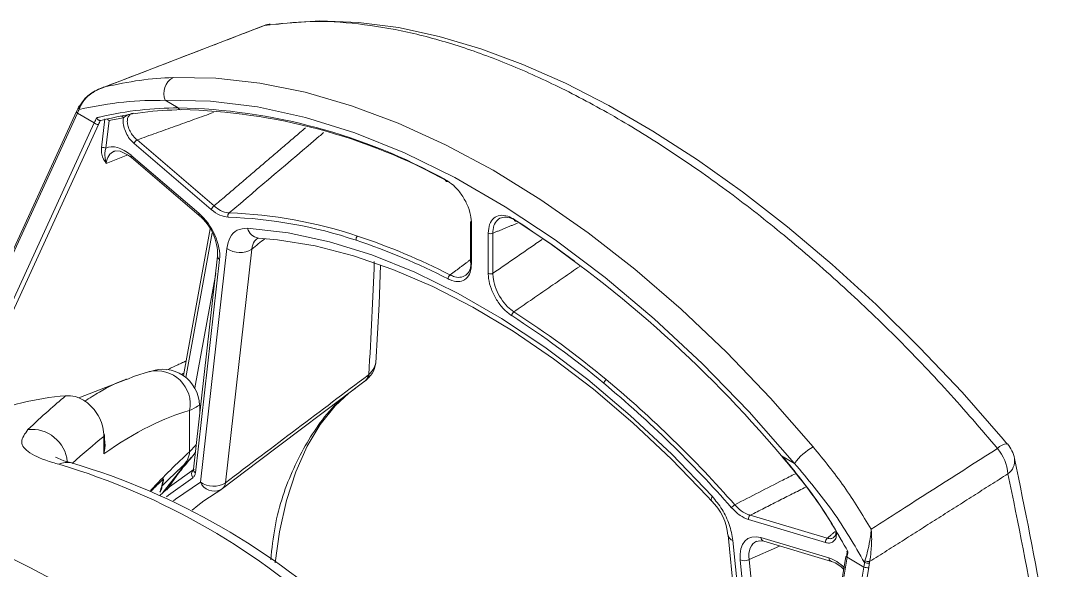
# Model space of a CAD drawing. Extents: x 11 to 120, y 2 to 94.
# Drawn here: x 93.408 to 96.538, y 79.351 to 80.989 of the extents above; entities that cross this region are included whole.
import ezdxf

# ---------------------------------------------------------------- set-up
doc = ezdxf.new("R2010")
doc.units = 0
doc.header["$MEASUREMENT"] = 0
doc.linetypes.add('SLD-Solid', pattern=[0])
doc.layers.add('OBJECT', color=7, linetype='CONTINUOUS')

msp = doc.modelspace()

# ---------------------------------------------------------------- linework, layer by layer
at = {"layer": 'OBJECT', "color": 7, "linetype": 'SLD-Solid', "lineweight": 15}
for p, q in [((94.1289, 80.9735), (93.6463, 80.7877)), ((94.1491, 80.9797), (94.1517, 80.9801)), ((93.8388, 80.7527), (93.8777, 80.7303)), ((93.5741, 80.7191), (93.1263, 79.7423)), ((93.5767, 80.7143), (93.1291, 79.738)), ((93.6269, 80.6853), (93.5767, 80.7143)), ((93.2088, 79.7733), (93.6269, 80.6853)), ((93.6396, 80.6804), (93.2275, 79.7815)), ((93.6484, 80.6109), (93.6582, 80.6971)), ((93.671, 80.6923), (93.6616, 80.6094)), ((93.976, 80.4267), (93.7462, 80.6235)), ((93.7546, 80.6344), (93.9845, 80.4376)), ((93.7275, 80.5896), (93.663, 80.5643)), ((93.7366, 80.5888), (93.9389, 80.4156)), ((93.7378, 80.5818), (93.9401, 80.4086)), ((93.7378, 80.5818), (93.7379, 80.5816)), ((93.9728, 80.3688), (93.8931, 79.9311)), ((94.7496, 80.3889), (94.7496, 80.2692)), ((94.7525, 80.3848), (94.7525, 80.2651)), ((93.9784, 80.3573), (93.8998, 79.9257)), ((94.8023, 80.2364), (94.8023, 80.3561)), ((94.8163, 80.356), (94.8163, 80.2363)), ((93.9437, 79.6133), (94.0227, 80.3105)), ((94.0971, 80.3083), (94.0182, 79.6111)), ((93.9951, 80.2877), (93.923, 79.6514)), ((94.0008, 80.2773), (93.9288, 79.641)), ((93.9271, 79.8945), (93.9892, 80.236)), ((93.7217, 79.9197), (93.5806, 79.8644)), ((93.9416, 79.8158), (93.9416, 79.8428)), ((93.9115, 79.8265), (93.9115, 79.7039)), ((93.9434, 79.8301), (93.9416, 79.8293)), ((93.6554, 79.7494), (93.6554, 79.6979)), ((93.6572, 79.724), (93.6572, 79.7553)), ((95.6771, 79.6915), (95.7159, 79.6691)), ((93.8318, 79.5819), (93.8893, 79.6544)), ((94.0072, 79.5925), (93.9536, 79.5574)), ((95.4687, 79.5578), (95.469, 79.5576)), ((95.8086, 79.4329), (95.5788, 79.5015)), ((95.5839, 79.5143), (95.8138, 79.4457)), ((95.5177, 79.4545), (95.574, 78.893)), ((95.5321, 79.4391), (95.5871, 78.8902)), ((95.6159, 79.4475), (95.8181, 79.3872)), ((95.6243, 79.4365), (95.8266, 79.3762)), ((95.6717, 79.4224), (95.5803, 79.3818)), ((95.6034, 78.8867), (95.5539, 79.3807)), ((95.5803, 79.3818), (95.6305, 78.8805)), ((95.8694, 79.391), (95.6849, 78.2623)), ((95.8728, 79.3888), (95.6883, 78.26)), ((95.923, 79.3598), (95.8728, 79.3888)), ((95.7385, 78.231), (95.923, 79.3598)), ((95.9374, 79.3579), (95.7528, 78.2291))]:
    msp.add_line(p, q, dxfattribs=at)
at = {"layer": 'OBJECT', "color": 7, "linetype": 'SLD-Solid', "lineweight": 15, "flags": 128}
for points in [[(94.1286, 80.9741), (94.1293, 80.9744), (94.135, 80.9759)], [(94.135, 80.9759), (94.1486, 80.9796), (94.1491, 80.9797)], [(96.3507, 79.7264), (96.3383, 79.7417), (96.2159, 79.8813), (96.0894, 80.0153), (95.9599, 80.1428), (95.828, 80.263), (95.6947, 80.3755), (95.5607, 80.4795), (95.4268, 80.5747), (95.2937, 80.6606), (95.162, 80.7371), (95.0326, 80.8035), (94.9059, 80.8598), (94.7803, 80.9067), (94.6564, 80.9435), (94.5345, 80.9698), (94.4153, 80.9853), (94.2996, 80.9894), (94.1881, 80.9821), (94.1711, 80.979)], [(93.8621, 80.8209), (93.9897, 80.8188), (94.1214, 80.804), (94.2565, 80.7766), (94.3942, 80.7366), (94.534, 80.6843), (94.6752, 80.6198), (94.8171, 80.5437), (94.9589, 80.4561), (95.1001, 80.3575), (95.2399, 80.2484), (95.3776, 80.1293), (95.5127, 80.0009), (95.6444, 79.8637), (95.772, 79.7183)], [(95.7159, 79.6691), (95.5806, 79.8226), (95.4408, 79.9668), (95.2973, 80.1009), (95.1509, 80.2241), (95.0023, 80.3358), (94.8525, 80.4352), (94.7023, 80.522), (94.5525, 80.5955), (94.4039, 80.6553), (94.2575, 80.7012), (94.1139, 80.7328), (93.9741, 80.75), (93.8388, 80.7527)], [(93.5767, 80.7143), (93.5755, 80.7154), (93.5746, 80.7165), (93.5741, 80.7176), (93.574, 80.7185), (93.5741, 80.7191)], [(93.5793, 80.7306), (93.578, 80.7277), (93.5741, 80.7191)], [(93.5818, 80.7257), (93.5806, 80.7268), (93.5798, 80.728), (93.5793, 80.729), (93.5791, 80.73), (93.5793, 80.7306)], [(93.5813, 80.7349), (93.5798, 80.7318), (93.5794, 80.7306)], [(93.5835, 80.7305), (93.5824, 80.7316), (93.5817, 80.7326), (93.5812, 80.7336), (93.5811, 80.7344), (93.5813, 80.7349), (93.5814, 80.7351), (93.582, 80.7356), (93.5829, 80.7359), (93.5842, 80.736)], [(93.6861, 80.5995), (93.6895, 80.6014), (93.7045, 80.6006), (93.7266, 80.5902), (93.7378, 80.5818)], [(94.6812, 80.5111), (94.6799, 80.5107), (94.6787, 80.5106), (94.6776, 80.5108), (94.6766, 80.5113), (94.6758, 80.5121), (94.6752, 80.5131), (94.6748, 80.5144), (94.6746, 80.5158)], [(94.0846, 80.3711), (94.2051, 80.357), (94.3288, 80.3303), (94.4551, 80.2911), (94.5833, 80.2397), (94.7126, 80.1764), (94.8422, 80.1016), (94.9715, 80.0156), (95.0997, 79.919), (95.226, 79.8123), (95.3497, 79.6962), (95.4702, 79.5712)], [(94.8802, 80.3972), (94.8802, 80.3958), (94.8805, 80.3946), (94.881, 80.3936), (94.8817, 80.3929), (94.8826, 80.3925), (94.8836, 80.3923), (94.8848, 80.3924), (94.886, 80.3929)], [(95.06, 80.2731), (94.9892, 80.324), (94.886, 80.3929)], [(94.1127, 80.3409), (94.1131, 80.3414), (94.1155, 80.3417), (94.1171, 80.3415)], [(94.1167, 80.3416), (94.1736, 80.3364), (94.2858, 80.3179), (94.4008, 80.2884), (94.518, 80.2479), (94.6369, 80.1967), (94.7568, 80.1351), (94.877, 80.0632), (94.997, 79.9816), (95.1161, 79.8905), (95.2337, 79.7904), (95.3491, 79.6819), (95.4559, 79.5717), (95.4687, 79.5578)], [(94.4674, 79.9691), (94.4769, 80.1439), (94.4812, 80.2606)], [(93.7918, 79.9429), (93.7468, 79.929), (93.7242, 79.9196)], [(94.0092, 79.5938), (94.1157, 79.6743), (94.435, 79.9151)], [(94.4328, 79.9135), (94.4386, 79.9179), (94.4399, 79.9193)], [(94.1671, 79.372), (94.1799, 79.4653), (94.2008, 79.5588), (94.2283, 79.6442), (94.262, 79.7201), (94.3012, 79.7856), (94.3456, 79.8409), (94.3863, 79.8783)], [(96.3511, 79.7274), (96.3513, 79.7272), (96.3514, 79.7269)], [(93.5601, 79.6706), (93.5367, 79.6771), (93.5183, 79.6842), (93.5113, 79.6879), (93.5118, 79.6875)], [(93.9001, 79.6653), (93.9085, 79.6766), (93.9164, 79.6862)], [(93.8224, 79.573), (93.8511, 79.5988), (93.9247, 79.6516)], [(93.8298, 79.6019), (93.8475, 79.6201), (93.8904, 79.6607)], [(93.8431, 79.5904), (93.8788, 79.6403), (93.8906, 79.6535)], [(93.8893, 79.6544), (93.8966, 79.6616), (93.8998, 79.6655)], [(93.923, 79.6517), (93.9228, 79.6501), (93.9228, 79.6501)], [(93.9206, 79.6262), (93.8481, 79.5742), (93.8426, 79.5695)], [(93.863, 79.5572), (93.8698, 79.5627), (93.9437, 79.6133)], [(93.9536, 79.5574), (93.9355, 79.5434), (93.9192, 79.5297)], [(95.4702, 79.5712), (95.468, 79.5656), (95.4674, 79.5612), (95.4685, 79.558), (95.4687, 79.5578)], [(95.6039, 79.4359), (95.6117, 79.4384), (95.6243, 79.4365)], [(95.8694, 79.391), (95.8695, 79.3911), (95.8698, 79.3915), (95.8705, 79.3918), (95.8715, 79.392)], [(95.8728, 79.3888), (95.8715, 79.3893), (95.8705, 79.3898), (95.8698, 79.3903), (95.8695, 79.3907), (95.8694, 79.391)]]:
    msp.add_lwpolyline(points, dxfattribs=at)
at = {"layer": 'OBJECT', "color": 7, "linetype": 'SLD-Solid', "lineweight": 15}
for centre, radius, start, end in [((94.1649, 80.881), 0.1, 99.1058, 111.0242), ((93.8882, 80.774), 0.0537, 119.0715, 203.2926), ((93.8407, 79.0049), 1.7258, 61.1054, 88.7712), ((93.8857, 80.7325), 0.00833, 195.7798, 255.5428), ((93.8502, 79.0055), 1.7197, 61.1054, 88.7712), ((93.6405, 80.7016), 0.0212, 230.1882, 267.376), ((93.8802, 79.6659), 1.0474, 99.1252, 101.5213), ((93.7061, 80.6976), 0.00833, 17.4996, 94.9549), ((93.7652, 80.6174), 0.02, 121.9683, 162.3246), ((93.6536, 80.5976), 0.0142, 56.0662, 111.5919), ((93.7429, 80.5862), 0.00679, 157.5805, 220.7759), ((93.9951, 80.4206), 0.02, 121.9683, 162.3246), ((93.9452, 80.413), 0.00679, 157.5805, 220.7759), ((93.8429, 80.2914), 0.1522, 358.6366, 50.3508), ((94.0373, 80.4077), 0.0117, 132.0412, 199.8123), ((93.9832, 79.0704), 1.3341, 71.4333, 88.1489), ((93.9862, 79.0777), 1.3395, 71.4333, 88.1489), ((94.1217, 80.3793), 0.038, 192.4829, 262.3108), ((94.7541, 80.3886), 0.0046, 125.103, 175.7252), ((94.7545, 80.3893), 0.00494, 185.0949, 246.2252), ((92.8713, 77.3257), 3.6701, 40.1381, 56.8139), ((94.4212, 80.3371), 0.0134, 129.5239, 188.7399), ((93.8263, 78.5684), 1.8731, 62.6013, 71.7582), ((94.8094, 80.3698), 0.0154, 242.668, 296.6042), ((94.0615, 80.3662), 0.068, 235.0997, 301.597), ((93.824, 78.5633), 1.8655, 62.6013, 71.7582), ((94.0067, 80.2873), 0.0116, 178.1415, 239.7754), ((94.7545, 80.2696), 0.00494, 185.0949, 246.2252), ((94.6974, 80.2196), 0.0149, 127.5737, 180.2571), ((94.8094, 80.2501), 0.0154, 242.668, 296.6042), ((94.8886, 80.1082), 0.0163, 126.231, 173.9205), ((93.3649, 77.7692), 2.7973, 50.2254, 57.2323), ((93.3645, 77.7673), 2.786, 50.2254, 57.2323), ((94.3997, 79.9739), 0.0671, 306.2302, 2.1013), ((93.8138, 79.8458), 0.0995, 348.8126, 102.7739), ((93.8311, 79.8402), 0.1097, 1.4101, 110.9314), ((94.4196, 79.9342), 0.0245, 308.8639, 356.0068), ((94.4271, 79.9332), 0.019, 305.3725, 2.6773), ((95.1655, 79.9031), 0.0195, 124.3821, 163.8019), ((92.938, 77.26), 3.4487, 41.3088, 50.1718), ((92.9368, 77.2599), 3.4626, 41.3088, 50.1718), ((93.5998, 79.0861), 0.7867, 94.2427, 113.6074), ((93.4403, 79.6639), 0.1068, 5.9003, 95.9654), ((93.6461, 79.7554), 0.0111, 326.7503, 359.2801), ((95.8518, 79.5709), 0.1676, 118.4064, 144.1319), ((96.3546, 79.6815), 0.046, 94.3265, 135.7273), ((96.2173, 79.6265), 0.1359, 4.7706, 39.8442), ((96.2745, 79.6632), 0.1, 11.8341, 39.9346), ((93.8445, 79.7099), 0.0673, 312.9898, 354.8607), ((93.8022, 79.7833), 0.1503, 307.2284, 327.3822), ((96.3239, 79.6772), 0.0488, 306.1626, 7.5931), ((79.4639, 76.1499), 17.2737, 8.72084, 11.80453), ((93.5459, 79.6161), 0.056, 76.3371, 115.8525), ((92.9307, 77.6808), 2.0717, 46.5716, 73.4337), ((92.9707, 77.6786), 2.077, 46.6381, 73.5447), ((93.9358, 79.637), 0.0186, 132.1841, 215.2379), ((93.9346, 79.651), 0.0115, 177.8423, 239.799), ((94.6249, 79.4008), 0.8217, 164.4699, 167.1027), ((93.9826, 79.669), 0.068, 235.0997, 301.597), ((93.9854, 79.6321), 0.0458, 204.3691, 293.8334), ((93.979, 79.6337), 0.05, 299.7859, 307.1133), ((93.9939, 79.6127), 0.0243, 308.9292, 356.299), ((95.3556, 79.4402), 0.1626, 5.1084, 45.9962), ((95.5538, 79.5202), 0.0301, 122.158, 147.1317), ((95.5915, 79.5038), 0.013, 125.9321, 190.2028), ((95.5376, 79.4586), 0.0203, 190.938, 254.2904), ((95.6289, 79.4488), 0.0131, 185.5869, 249.2858), ((95.8214, 79.4352), 0.013, 125.9321, 190.2028), ((92.2832, 77.0914), 2.5427, 40.4179, 66.3136), ((95.5658, 79.4136), 0.0349, 250.2203, 294.5679), ((95.8313, 79.3885), 0.0132, 185.6681, 248.1226), ((95.8032, 79.2999), 0.0797, 41.1228, 72.927), ((95.9361, 79.4055), 0.0343, 251.1212, 275.5498), ((95.9395, 79.4183), 0.0424, 251.9213, 270.976), ((95.9351, 79.3954), 0.0376, 251.2281, 273.442)]:
    msp.add_arc(centre, radius, start, end, dxfattribs=at)
for centre, major_axis, ratio, start_param, end_param in [((93.2267, 80.6979), (0.3405, 0.3766), 0.56047, 5.220225, 5.247274), ((93.2769, 80.6689), (0.3405, 0.3766), 0.56047, 5.220225, 5.256122), ((93.283, 80.6634), (0.3456, 0.3853), 0.561109, 5.218094, 5.245705), ((93.7179, 80.5082), (-0.0584, 0.1002), 0.573148, 5.258627, 6.24842), ((93.732, 80.5163), (-0.0512, 0.0814), 0.576972, 6.17366, 6.918449), ((93.9195, 80.3356), (-0.0584, 0.0996), 0.577768, 3.7985, 5.25123), ((117.0505, 96.3336), (32.2584, 24.4969), 0.038203, 2.331376, 2.333063), ((83.6624, 71.1092), (8.6282, 14.9683), 0.435073, 5.566891, 5.59383), ((93.8758, 78.7857), (8.4025, 6.3995), 0.05409, 1.461995, 1.512692), ((92.3106, 76.1386), (1.8008, 3.6781), 0.229586, 0.196799, 0.389801), ((92.4778, 76.4038), (1.714, 3.5313), 0.23222, 0.45614, 0.517969), ((93.186, 77.527), (1.1587, 2.3666), 0.229586, 0.529539, 0.636375), ((85.9369, 69.8159), (5.4545, 16.6635), 0.560082, 5.447697, 5.512146), ((95.6353, 79.3451), (-0.0584, 0.0996), 0.576929, 5.729177, 7.181908), ((95.6494, 79.3532), (-0.0506, 0.0811), 0.590446, 6.200257, 7.16422), ((95.5629, 79.3472), (0.161, 0.4919), 0.560082, 4.983264, 5.010875), ((95.5708, 79.3447), (0.1561, 0.4831), 0.559424, 4.981148, 5.017046), ((95.8369, 79.2849), (-0.0579, 0.0994), 0.581622, 5.139284, 5.727847), ((95.621, 79.3157), (0.1561, 0.4831), 0.559424, 4.981148, 5.008197), ((95.6288, 79.3132), (0.161, 0.4919), 0.560082, 4.983264, 5.010313)]:
    msp.add_ellipse(centre, major_axis=major_axis, ratio=ratio, start_param=start_param, end_param=end_param, dxfattribs=at)
for points, knots in [([(94.135, 80.9759), (94.0828, 80.9559), (93.924, 80.8949), (93.7651, 80.8337), (93.6584, 80.7927)], [0, 0, 0, 0, 0.328344, 1, 1, 1, 1]), ([(96.3216, 79.7136), (96.2724, 79.7712), (96.1734, 79.8867), (96.0165, 80.0502), (95.8537, 80.2057), (95.6881, 80.3492), (95.522, 80.4795), (95.3557, 80.5964), (95.1883, 80.7006), (95.024, 80.7892), (94.8647, 80.8615), (94.7106, 80.918), (94.5599, 80.959), (94.4124, 80.9835), (94.2692, 80.9916), (94.1798, 80.9812), (94.135, 80.9759)], [0, 0, 0, 0, 0.069874, 0.140224, 0.21209, 0.284485, 0.354361, 0.42473, 0.496663, 0.569139, 0.63829, 0.70792, 0.779053, 0.850702, 0.925062, 1, 1, 1, 1]), ([(93.6584, 80.7927), (93.6936, 80.8001), (93.7642, 80.815), (93.8294, 80.8189), (93.8621, 80.8209)], [0, 0, 0, 0, 0.497922, 1, 1, 1, 1]), ([(93.6584, 80.7927), (93.6583, 80.7926), (93.6571, 80.7923), (93.6535, 80.7911), (93.6415, 80.7867), (93.62, 80.7756), (93.5963, 80.756), (93.5872, 80.7378), (93.5835, 80.7305)], [0, 0, 0, 0, 0.003811, 0.036464, 0.111775, 0.383706, 0.753032, 1, 1, 1, 1]), ([(93.5842, 80.736), (93.589, 80.7439), (93.6011, 80.7636), (93.6278, 80.7811), (93.6488, 80.7897), (93.6571, 80.7923), (93.6583, 80.7926), (93.6584, 80.7927)], [0, 0, 0, 0, 0.291275, 0.731777, 0.961023, 0.995992, 1, 1, 1, 1]), ([(93.8388, 80.7527), (93.7985, 80.7524), (93.7173, 80.7516), (93.6272, 80.7344), (93.5818, 80.7257)], [0, 0, 0, 0, 0.497068, 1, 1, 1, 1]), ([(93.6337, 80.7004), (93.6368, 80.7011), (93.6817, 80.7116), (93.7655, 80.7267), (93.8402, 80.7291), (93.8777, 80.7303)], [0, 0, 0, 0, 0.035179, 0.514633, 1, 1, 1, 1]), ([(93.8871, 80.7248), (93.8493, 80.7233), (93.7734, 80.7203), (93.6891, 80.702), (93.6468, 80.6927)], [0, 0, 0, 0, 0.497105, 1, 1, 1, 1]), ([(93.7431, 80.7146), (93.743, 80.7146), (93.7366, 80.7132), (93.7254, 80.7088), (93.7176, 80.7028), (93.714, 80.7001)], [0, 0, 0, 0, 0.006463, 0.549844, 1, 1, 1, 1]), ([(93.6337, 80.7004), (93.6337, 80.7004), (93.6341, 80.6997), (93.6352, 80.6981), (93.6372, 80.6958), (93.6399, 80.6938), (93.6425, 80.6925), (93.6441, 80.6924), (93.6449, 80.6923)], [0, 0, 0, 0, 0.009424, 0.151965, 0.38086, 0.592581, 0.796138, 1, 1, 1, 1]), ([(93.6468, 80.6927), (93.6461, 80.6925), (93.6455, 80.6923), (93.6449, 80.6923), (93.6449, 80.6923)], [0, 0, 0, 0, 0.996406, 1, 1, 1, 1]), ([(93.6658, 80.6963), (93.6661, 80.6962), (93.6676, 80.6956), (93.6694, 80.6941), (93.6706, 80.6928), (93.6709, 80.6923), (93.671, 80.6923)], [0, 0, 0, 0, 0.186952, 0.731432, 0.978467, 1, 1, 1, 1]), ([(93.7462, 80.6235), (93.7415, 80.6281), (93.7321, 80.6372), (93.7212, 80.6555), (93.7143, 80.6744), (93.7124, 80.6898), (93.7136, 80.6974), (93.714, 80.7001)], [0, 0, 0, 0, 0.223373, 0.446858, 0.667276, 0.883028, 1, 1, 1, 1]), ([(93.7327, 80.7091), (93.7308, 80.7068), (93.7266, 80.7019), (93.725, 80.6895), (93.7271, 80.675), (93.7332, 80.6599), (93.7426, 80.6454), (93.7506, 80.6381), (93.7546, 80.6344)], [0, 0, 0, 0, 0.14922, 0.318294, 0.484718, 0.651817, 0.822499, 1, 1, 1, 1]), ([(94.3113, 80.6564), (94.307, 80.6527), (94.2129, 80.5728), (94.119, 80.4928), (94.0294, 80.4164)], [0, 0, 0, 0, 0.046161, 1, 1, 1, 1]), ([(93.663, 80.5643), (93.6629, 80.5644), (93.6574, 80.5725), (93.6485, 80.5854), (93.6484, 80.6042), (93.6484, 80.6109)], [0, 0, 0, 0, 0.004664, 0.646867, 1, 1, 1, 1]), ([(93.6616, 80.6094), (93.6605, 80.6052), (93.6565, 80.5894), (93.6596, 80.5756), (93.663, 80.5644), (93.663, 80.5643)], [0, 0, 0, 0, 0.264856, 0.994875, 1, 1, 1, 1]), ([(94.6746, 80.5158), (94.6829, 80.5106), (94.6996, 80.5001), (94.7223, 80.4736), (94.7399, 80.4428), (94.7507, 80.4116), (94.7519, 80.3932), (94.7525, 80.3848)], [0, 0, 0, 0, 0.206122, 0.412239, 0.618618, 0.826212, 1, 1, 1, 1]), ([(93.9845, 80.4376), (93.9891, 80.4339), (94.0011, 80.4243), (94.0168, 80.4176), (94.0266, 80.4167), (94.0294, 80.4164)], [0, 0, 0, 0, 0.305523, 0.798743, 1, 1, 1, 1]), ([(94.0263, 80.4038), (94.0183, 80.4049), (94.002, 80.4073), (93.9848, 80.4202), (93.976, 80.4267)], [0, 0, 0, 0, 0.49149, 1, 1, 1, 1]), ([(94.8023, 80.3561), (94.8031, 80.3653), (94.8048, 80.3839), (94.8177, 80.4024), (94.8367, 80.4109), (94.8587, 80.4089), (94.8736, 80.4008), (94.8802, 80.3972)], [0, 0, 0, 0, 0.209995, 0.420029, 0.629032, 0.83643, 1, 1, 1, 1]), ([(94.886, 80.3929), (94.8812, 80.3955), (94.869, 80.4024), (94.8501, 80.4055), (94.8323, 80.3998), (94.8202, 80.3847), (94.8164, 80.3681), (94.8163, 80.3577), (94.8163, 80.356)], [0, 0, 0, 0, 0.130808, 0.33633, 0.541944, 0.748684, 0.957289, 1, 1, 1, 1]), ([(94.0227, 80.3105), (94.0253, 80.3223), (94.0305, 80.346), (94.0525, 80.3683), (94.0737, 80.3702), (94.0846, 80.3711)], [0, 0, 0, 0, 0.326686, 0.653396, 1, 1, 1, 1]), ([(94.1135, 80.34), (94.1104, 80.3377), (94.1019, 80.3312), (94.099, 80.3172), (94.0971, 80.3083)], [0, 0, 0, 0, 0.363663, 1, 1, 1, 1]), ([(94.7525, 80.2651), (94.7517, 80.2559), (94.75, 80.2373), (94.7371, 80.2188), (94.7181, 80.2103), (94.6986, 80.2122), (94.6864, 80.2177), (94.6825, 80.2195)], [0, 0, 0, 0, 0.224518, 0.449077, 0.672569, 0.894408, 1, 1, 1, 1]), ([(94.6883, 80.2314), (94.693, 80.2294), (94.7051, 80.224), (94.7234, 80.2237), (94.7397, 80.2328), (94.7494, 80.2479), (94.7508, 80.2611), (94.7513, 80.2661)], [0, 0, 0, 0, 0.149719, 0.38522, 0.620887, 0.858127, 1, 1, 1, 1]), ([(94.8723, 80.1099), (94.8641, 80.1161), (94.8476, 80.1286), (94.8262, 80.157), (94.8105, 80.1888), (94.8032, 80.2163), (94.8025, 80.2313), (94.8023, 80.2364)], [0, 0, 0, 0, 0.22061, 0.441205, 0.6623, 0.88484, 1, 1, 1, 1]), ([(94.8163, 80.2363), (94.8165, 80.2306), (94.8171, 80.2158), (94.8247, 80.1893), (94.8396, 80.1604), (94.8586, 80.1364), (94.8725, 80.1261), (94.8789, 80.1214)], [0, 0, 0, 0, 0.13989, 0.364526, 0.588857, 0.81117, 1, 1, 1, 1]), ([(94.4461, 79.9341), (94.4524, 79.9406), (94.4643, 79.9529), (94.4663, 79.969), (94.4673, 79.9765)], [0, 0, 0, 0, 0.530669, 1, 1, 1, 1]), ([(93.7236, 79.9203), (93.7229, 79.9201), (93.6965, 79.9116), (93.6548, 79.8906), (93.6129, 79.864), (93.5981, 79.8545)], [0, 0, 0, 0, 0.016955, 0.652248, 1, 1, 1, 1]), ([(93.5416, 79.8706), (93.5244, 79.8561), (93.4872, 79.8246), (93.4496, 79.7892), (93.4293, 79.7701)], [0, 0, 0, 0, 0.460735, 1, 1, 1, 1]), ([(93.5416, 79.8706), (93.5465, 79.8709), (93.5597, 79.8717), (93.5823, 79.8655), (93.6065, 79.8508), (93.6273, 79.8303), (93.6436, 79.8051), (93.6542, 79.7767), (93.655, 79.7584), (93.6554, 79.7494)], [0, 0, 0, 0, 0.099425, 0.265865, 0.416098, 0.557611, 0.700775, 0.851617, 1, 1, 1, 1]), ([(94.1535, 79.3817), (94.1571, 79.4148), (94.1684, 79.5173), (94.2189, 79.6603), (94.2905, 79.7831), (94.3563, 79.8568), (94.3923, 79.8829), (94.4055, 79.8925)], [0, 0, 0, 0, 0.140486, 0.433831, 0.735581, 0.902506, 1, 1, 1, 1]), ([(93.9115, 79.8265), (93.9208, 79.8316), (93.9389, 79.8416), (93.9403, 79.8425), (93.941, 79.8429)], [0, 0, 0, 0, 0.511395, 1, 1, 1, 1]), ([(93.4293, 79.7701), (93.42, 79.7575), (93.4013, 79.7322), (93.4295, 79.6997), (93.4781, 79.6782), (93.5152, 79.6682), (93.5215, 79.6665)], [0, 0, 0, 0, 0.304165, 0.612213, 0.935018, 1, 1, 1, 1]), ([(93.6554, 79.6979), (93.6554, 79.698), (93.6582, 79.7089), (93.6611, 79.7259), (93.6568, 79.742), (93.6554, 79.7473)], [0, 0, 0, 0, 0.00844, 0.671735, 1, 1, 1, 1]), ([(93.6566, 79.724), (93.6566, 79.7154), (93.6566, 79.7066), (93.6554, 79.698), (93.6554, 79.6979)], [0, 0, 0, 0, 0.982485, 1, 1, 1, 1]), ([(93.9316, 79.7268), (93.9314, 79.7264), (93.9292, 79.7222), (93.92, 79.7127), (93.9115, 79.7039)], [0, 0, 0, 0, 0.078553, 1, 1, 1, 1]), ([(95.772, 79.7183), (95.8035, 79.6794), (95.8668, 79.6014), (95.9186, 79.5158), (95.9447, 79.4729)], [0, 0, 0, 0, 0.498142, 1, 1, 1, 1]), ([(95.9447, 79.4729), (95.978, 79.4942), (96.1036, 79.5745), (96.2293, 79.6547), (96.3216, 79.7136)], [0, 0, 0, 0, 0.265214, 1, 1, 1, 1]), ([(93.9111, 79.6818), (93.9103, 79.6809), (93.9085, 79.679), (93.8983, 79.6666), (93.891, 79.6567), (93.8893, 79.6544)], [0, 0, 0, 0, 0.409877, 0.86066, 1, 1, 1, 1]), ([(95.6771, 79.6915), (95.7141, 79.6469), (95.7886, 79.5573), (95.8464, 79.4568), (95.8754, 79.4063)], [0, 0, 0, 0, 0.497109, 1, 1, 1, 1]), ([(95.8752, 79.4063), (95.847, 79.4558), (95.7903, 79.5556), (95.717, 79.6448), (95.6801, 79.6897)], [0, 0, 0, 0, 0.496651, 1, 1, 1, 1]), ([(95.925, 79.373), (95.8948, 79.4249), (95.834, 79.5293), (95.7555, 79.6223), (95.7159, 79.6691)], [0, 0, 0, 0, 0.496567, 1, 1, 1, 1]), ([(93.7962, 79.586), (93.808, 79.5979), (93.8203, 79.6102), (93.8326, 79.622), (93.8331, 79.6225)], [0, 0, 0, 0, 0.956801, 1, 1, 1, 1]), ([(93.8331, 79.6225), (93.8331, 79.6223), (93.8328, 79.6212), (93.8322, 79.6178), (93.8314, 79.6107), (93.8301, 79.6029), (93.8278, 79.5925), (93.825, 79.5872), (93.8231, 79.5835)], [0, 0, 0, 0, 0.013119, 0.078253, 0.210063, 0.473682, 0.635381, 1, 1, 1, 1]), ([(93.8321, 79.6134), (93.8322, 79.6137), (93.8332, 79.6162), (93.8335, 79.6195), (93.8337, 79.6224)], [0, 0, 0, 0, 0.110049, 1, 1, 1, 1]), ([(93.8337, 79.6224), (93.8337, 79.6224), (93.8337, 79.6225), (93.8336, 79.6226), (93.8335, 79.6228), (93.8332, 79.6226), (93.8331, 79.6225)], [0, 0, 0, 0, 0.054632, 0.112789, 0.553218, 1, 1, 1, 1]), ([(93.9206, 79.6262), (93.9227, 79.628), (93.9268, 79.6314), (93.9281, 79.6379), (93.9288, 79.641)], [0, 0, 0, 0, 0.519167, 1, 1, 1, 1]), ([(95.5378, 79.5457), (95.5857, 79.5702), (95.6461, 79.6011), (95.7064, 79.632), (95.7188, 79.6383)], [0, 0, 0, 0, 0.793902, 1, 1, 1, 1]), ([(95.4702, 79.5712), (95.4805, 79.5585), (95.5012, 79.533), (95.5238, 79.4855), (95.5293, 79.4548), (95.5321, 79.4391)], [0, 0, 0, 0, 0.327444, 0.654939, 1, 1, 1, 1]), ([(95.5788, 79.5015), (95.5703, 79.5049), (95.5531, 79.5118), (95.5368, 79.5282), (95.5285, 79.5365)], [0, 0, 0, 0, 0.49412, 1, 1, 1, 1]), ([(95.5378, 79.5457), (95.5422, 79.5411), (95.5539, 79.5292), (95.5701, 79.519), (95.5808, 79.5154), (95.5839, 79.5143)], [0, 0, 0, 0, 0.305588, 0.797658, 1, 1, 1, 1]), ([(95.8412, 79.4621), (95.8412, 79.4585), (95.8413, 79.4496), (95.8361, 79.439), (95.8268, 79.4319), (95.8168, 79.4308), (95.8104, 79.4324), (95.8086, 79.4329)], [0, 0, 0, 0, 0.159142, 0.403651, 0.650805, 0.902807, 1, 1, 1, 1]), ([(95.8138, 79.4457), (95.8176, 79.4449), (95.8253, 79.4432), (95.834, 79.448), (95.8391, 79.4555), (95.8396, 79.4624), (95.8397, 79.4647)], [0, 0, 0, 0, 0.287385, 0.574985, 0.853917, 1, 1, 1, 1]), ([(95.9263, 79.378), (95.9286, 79.3861), (95.9343, 79.4063), (95.9408, 79.4359), (95.9437, 79.4577), (95.9445, 79.4686), (95.9446, 79.4717), (95.9447, 79.4727), (95.9447, 79.4729)], [0, 0, 0, 0, 0.246968, 0.616294, 0.888225, 0.963536, 0.996189, 1, 1, 1, 1]), ([(95.9447, 79.4729), (95.9447, 79.4727), (95.9448, 79.4716), (95.9456, 79.4638), (95.9468, 79.4424), (95.9453, 79.4103), (95.9417, 79.3857), (95.9402, 79.3759)], [0, 0, 0, 0, 0.004008, 0.038977, 0.268223, 0.708725, 1, 1, 1, 1]), ([(95.8754, 79.4063), (95.8754, 79.4063), (95.8748, 79.4062), (95.8735, 79.406), (95.8721, 79.4057), (95.8715, 79.4055), (95.8719, 79.4055), (95.873, 79.4056), (95.8736, 79.4057)], [0, 0, 0, 0, 0.009424, 0.151965, 0.38086, 0.592581, 0.796138, 1, 1, 1, 1])]:
    msp.add_open_spline(points, degree=3, knots=knots, dxfattribs=at)
for points in [[(93.5835, 80.7305), (93.5818, 80.7257)], [(93.983, 80.7164), (93.7546, 80.6344)], [(93.9845, 80.4376), (94.2575, 80.6708)], [(94.8895, 80.3861), (94.8163, 80.356)], [(94.8163, 80.2363), (94.9631, 80.3376)], [(94.6883, 80.2314), (94.7496, 80.2772)], [(95.0752, 80.257), (94.8789, 80.1214)], [(93.8439, 79.9481), (93.9011, 79.9749)], [(93.8945, 79.9383), (93.888, 79.9351)], [(94.4441, 79.9325), (94.4461, 79.9341)], [(93.6582, 79.7345), (93.6572, 79.7341)], [(93.8893, 79.6544), (93.8879, 79.6555)], [(96.3527, 79.6378), (95.9402, 79.3759)], [(95.7505, 79.5989), (95.5839, 79.5143)], [(95.8138, 79.4457), (95.8382, 79.4669)], [(95.925, 79.373), (95.9263, 79.378)], [(95.9402, 79.3759), (95.9395, 79.3713)]]:
    msp.add_open_spline(points, degree=1, dxfattribs=at)

doc.saveas('drawing.dxf')
